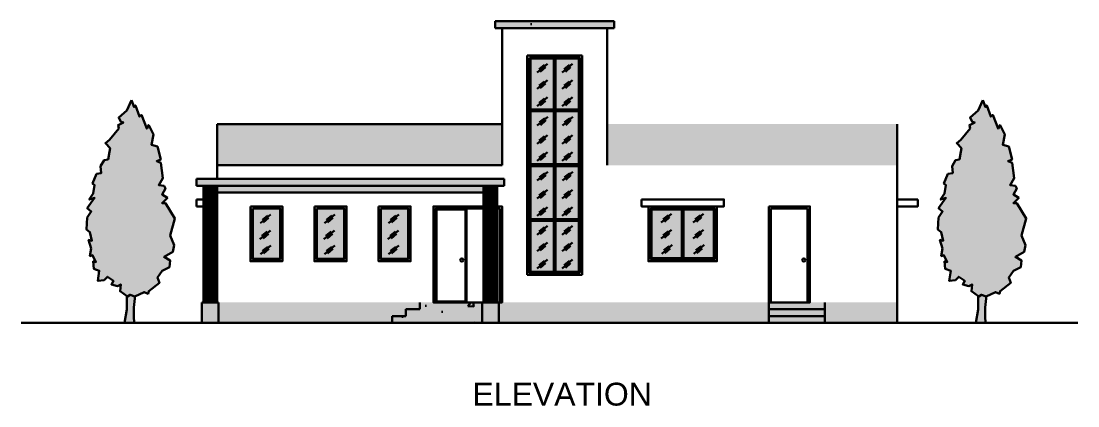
# Model space of a CAD drawing. Header units: metres. Extents: x 47.9 to 87.8, y 16.7 to 41.5.
# Drawn here: x 47.89 to 71, y 33.13 to 41.54 of the extents above; entities that cross this region are included whole.
import ezdxf

# ---------------------------------------------------------------- set-up
doc = ezdxf.new("R2010")
doc.units = ezdxf.units.M
doc.layers.add('DIMENSION', color=8, linetype='Continuous')
doc.layers.add('WALL', color=7, linetype='Continuous', lineweight=30)
doc.styles.get("Standard").update_dxf_attribs({"font": 'arial.ttf'})

# ---------------------------------------------------------------- blocks, each defined once
blk = doc.blocks.new('Tree - type 2 deciduous elevation')
blk.add_lwpolyline([(-2.754, 191.699), (-6.78, 182.851), (-13.682, 176.953), (-11.956, 173.266), (-9.656, 172.529), (-14.257, 170.317), (-13.682, 167.368), (-21.733, 157.783), (-25.184, 154.834), (-21.158, 150.41), (-21.733, 147.461), (-22.884, 140.825), (-26.334, 140.087), (-29.21, 134.926), (-28.635, 129.028), (-32.661, 128.291), (-36.111, 120.18), (-34.386, 118.706), (-35.536, 111.333), (-38.987, 106.171), (-34.386, 107.646), (-40.712, 98.798), (-37.261, 95.849), (-40.712, 90.688), (-41.287, 80.366), (-38.412, 78.154), (-36.686, 70.781), (-39.562, 71.518), (-37.261, 64.145), (-38.412, 57.509), (-36.111, 58.247), (-33.236, 52.348), (-35.536, 53.086), (-34.961, 46.45), (-30.36, 44.975), (-31.51, 36.128), (-26.334, 36.865), (-23.459, 39.814), (-18.283, 36.128), (-20.008, 33.178), (-14.832, 31.704), (-11.956, 33.178), (-12.531, 27.28), (-6.205, 22.856), (-3.905, 24.331), (0.121, 22.856), (8.173, 26.543), (11.624, 25.068), (12.199, 27.28), (21.4, 34.653), (19.675, 39.077), (23.701, 44.975), (30.027, 47.924), (30.602, 53.823), (25.426, 56.772), (32.903, 61.196), (34.053, 67.094), (30.602, 75.205), (34.628, 89.951), (26.576, 103.222), (23.701, 103.222), (28.302, 107.646), (23.701, 110.595), (26.576, 115.756), (25.426, 117.968), (20.825, 118.706), (24.276, 124.604), (22.551, 137.876), (19.1, 139.35), (22.551, 140.825), (19.675, 151.884), (14.499, 153.359), (16.224, 162.207), (12.199, 170.317), (10.473, 167.368), (5.872, 179.165), (4.147, 177.69), (0.696, 187.275), (-0.454, 185.8)], close=True)
for points in [[(-6.813, 23.669), (-6.813, 11.669), (-8.627, 0)], [(0.387, 23.669), (-0.576, 13.271), (-0.576, 3.686), (0, 0)]]:
    blk.add_lwpolyline(points)

msp = doc.modelspace()

# ---------------------------------------------------------------- hatches: boundary and pattern name
at = {"layer": 'WALL'}
h = msp.add_hatch(dxfattribs=at)
h.set_pattern_fill('AR-CONC', color=8, scale=0.01)
h.set_pattern_definition([(50, (0, -1.9411), (1.821847, -0.15939), [0.1905, -2.0955]), (355, (0, -1.9411), (-0.352434, 1.91057), [0.1524, -1.676406]), (100.4514, (0.1518, -1.9544), (1.469412, 1.751178), [0.1619, -1.780902]), (46.1842, (0, -1.433), (2.71079, -0.42042), [0.28575, -3.14325]), (96.6356, (0.226, -1.4681), (2.37404, 2.47426), [0.24285, -2.67136]), (351.184, (0, -1.433), (2.37404, 2.47426), [0.2286, -2.5146]), (21, (0.254, -1.5601), (1.516144, -1.022652), [0.1905, -2.0955]), (326, (0.254, -1.5601), (0.61802, 1.84188), [0.1524, -1.6764]), (71.4514, (0.3803, -1.6453), (2.134164, 0.819228), [0.1619, -1.7809]), (37.5, (0, -1.9411), (0.030886, 0.8455504), [0, -1.65608, 0, -1.7018, 0, -1.68275]), (7.5, (0, -1.9411), (0.668197, 1.001806), [0, -0.97028, 0, -1.61798, 0, -0.64135]), (327.5, (-0.5664, -1.9411), (1.355906, -0.0572874), [0, -0.635, 0, -1.9812, 0, -2.6289]), (317.5, (-0.8204, -1.9411), (1.481292, 0.254265), [0, -0.8255, 0, -1.31572, 0, -1.8669])])
h.paths.add_polyline_path([(60.858, 41.541), (60.708, 41.541), (58.258, 41.541), (58.258, 41.391), (60.708, 41.391), (60.858, 41.391)])
at = {"layer": 'WALL', "true_color": 0x636466}
h = msp.add_hatch(color=251, dxfattribs=at)
h.dxf.hatch_style = 1
h.paths.add_polyline_path([(60.858, 41.541), (60.708, 41.541), (58.258, 41.541), (58.258, 41.391), (60.708, 41.391), (60.858, 41.391)])
at = {"layer": 'WALL'}
h = msp.add_hatch(color=9, dxfattribs=at)
h.dxf.hatch_style = 1
h.set_gradient(color1=(39, 118, 187), color2=(122, 175, 223), tint=1, name='CYLINDER')
h.paths.add_polyline_path([(59.578, 36.061), (60.088, 36.061), (60.088, 37.171), (59.578, 37.171)])
h.paths.add_polyline_path([(59.538, 37.171), (59.028, 37.171), (59.028, 36.061), (59.538, 36.061)])
h.paths.add_polyline_path([(59.578, 37.211), (60.088, 37.211), (60.088, 38.371), (59.578, 38.371)])
h.paths.add_polyline_path([(59.538, 38.371), (59.028, 38.371), (59.028, 37.211), (59.538, 37.211)])
h.paths.add_polyline_path([(59.578, 38.411), (60.088, 38.411), (60.088, 39.571), (59.578, 39.571)])
h.paths.add_polyline_path([(59.538, 38.411), (59.538, 39.571), (59.028, 39.571), (59.028, 38.411)])
h.paths.add_polyline_path([(59.578, 39.611), (60.088, 39.611), (60.088, 40.721), (59.578, 40.721)])
h.paths.add_polyline_path([(59.028, 39.611), (59.538, 39.611), (59.538, 40.721), (59.028, 40.721)])
at = {"layer": 'WALL', "true_color": 0x139b48}
h = msp.add_hatch(color=114, dxfattribs=at)
h.dxf.hatch_style = 1
h.paths.add_polyline_path([(69.868, 37.226), (69.663, 37.563), (69.59, 37.563), (69.707, 37.676), (69.59, 37.75), (69.663, 37.882), (69.634, 37.938), (69.517, 37.956), (69.605, 38.106), (69.561, 38.443), (69.473, 38.481), (69.561, 38.518), (69.488, 38.799), (69.357, 38.837), (69.4, 39.061), (69.298, 39.267), (69.254, 39.192), (69.137, 39.492), (69.094, 39.455), (69.006, 39.698), (68.977, 39.661), (68.918, 39.81), (68.816, 39.586), (68.641, 39.436), (68.685, 39.342), (68.743, 39.324), (68.626, 39.267), (68.641, 39.192), (68.436, 38.949), (68.349, 38.874), (68.451, 38.762), (68.436, 38.687), (68.407, 38.518), (68.319, 38.5), (68.246, 38.368), (68.261, 38.219), (68.159, 38.2), (68.071, 37.994), (68.115, 37.956), (68.086, 37.769), (67.998, 37.638), (68.115, 37.676), (67.954, 37.451), (68.042, 37.376), (67.954, 37.245), (67.94, 36.983), (68.013, 36.926), (68.056, 36.739), (67.983, 36.758), (68.042, 36.571), (68.013, 36.402), (68.071, 36.421), (68.144, 36.271), (68.086, 36.29), (68.1, 36.121), (68.217, 36.084), (68.188, 35.859), (68.319, 35.878), (68.392, 35.953), (68.524, 35.859), (68.48, 35.784), (68.611, 35.747), (68.685, 35.784), (68.67, 35.634), (68.831, 35.522), (68.889, 35.559), (68.991, 35.522), (69.196, 35.616), (69.283, 35.578), (69.298, 35.634), (69.532, 35.822), (69.488, 35.934), (69.59, 36.084), (69.751, 36.159), (69.766, 36.308), (69.634, 36.383), (69.824, 36.496), (69.853, 36.646), (69.766, 36.852)])
h.paths.add_polyline_path([(49.444, 36.739), (49.37, 36.758), (49.429, 36.571), (49.4, 36.402), (49.458, 36.421), (49.531, 36.271), (49.473, 36.29), (49.487, 36.121), (49.604, 36.084), (49.575, 35.859), (49.706, 35.878), (49.779, 35.953), (49.911, 35.859), (49.867, 35.784), (49.999, 35.747), (50.072, 35.784), (50.057, 35.634), (50.218, 35.522), (50.276, 35.559), (50.378, 35.522), (50.583, 35.616), (50.671, 35.578), (50.685, 35.634), (50.919, 35.822), (50.875, 35.934), (50.977, 36.084), (51.138, 36.159), (51.153, 36.308), (51.021, 36.383), (51.211, 36.496), (51.24, 36.646), (51.153, 36.852), (51.255, 37.226), (51.05, 37.563), (50.977, 37.563), (51.094, 37.676), (50.977, 37.75), (51.05, 37.882), (51.021, 37.938), (50.904, 37.956), (50.992, 38.106), (50.948, 38.443), (50.86, 38.481), (50.948, 38.518), (50.875, 38.799), (50.744, 38.837), (50.787, 39.061), (50.685, 39.267), (50.641, 39.192), (50.524, 39.492), (50.481, 39.455), (50.393, 39.698), (50.364, 39.661), (50.305, 39.81), (50.203, 39.586), (50.028, 39.436), (50.072, 39.342), (50.13, 39.324), (50.013, 39.267), (50.028, 39.192), (49.823, 38.949), (49.736, 38.874), (49.838, 38.762), (49.823, 38.687), (49.794, 38.518), (49.706, 38.5), (49.633, 38.368), (49.648, 38.219), (49.546, 38.2), (49.458, 37.994), (49.502, 37.956), (49.473, 37.769), (49.385, 37.638), (49.502, 37.676), (49.341, 37.451), (49.429, 37.376), (49.341, 37.245), (49.327, 36.983), (49.4, 36.926)])
at = {"layer": 'WALL', "true_color": 0xf26722}
h = msp.add_hatch(color=30, dxfattribs=at)
h.dxf.hatch_style = 1
h.paths.add_polyline_path([(58.408, 39.291), (52.178, 39.291), (52.178, 38.391), (58.408, 38.391)])
h.paths.add_polyline_path([(67.048, 39.291), (60.708, 39.291), (60.708, 38.391), (67.048, 38.391)])
at = {"layer": 'WALL'}
h = msp.add_hatch(color=8, dxfattribs=at)
h.dxf.hatch_style = 1
h.paths.add_polyline_path([(58.454, 38.091), (51.728, 38.091), (51.728, 37.941), (58.454, 37.941)])
h.paths.add_polyline_path([(58.004, 37.941), (52.178, 37.941), (52.178, 37.791), (58.004, 37.791)])
h.paths.add_polyline_path([(52.211, 35.391), (51.879, 35.391), (51.844, 35.391), (51.844, 34.941), (52.211, 34.941)])
h.paths.add_polyline_path([(58.337, 35.391), (57.971, 35.391), (57.971, 34.941), (58.337, 34.941)])
h = msp.add_hatch(color=9, dxfattribs=at)
h.dxf.hatch_style = 1
h.set_gradient(color1=(39, 118, 187), color2=(122, 175, 223), tint=1, name='CYLINDER')
h.paths.add_polyline_path([(53.558, 37.441), (52.958, 37.441), (52.958, 36.341), (53.558, 36.341)])
h = msp.add_hatch(color=9, dxfattribs=at)
h.dxf.hatch_style = 1
h.set_gradient(color1=(39, 118, 187), color2=(122, 175, 223), tint=1, name='CYLINDER')
h.paths.add_polyline_path([(54.958, 37.441), (54.358, 37.441), (54.358, 36.341), (54.958, 36.341)])
h = msp.add_hatch(color=9, dxfattribs=at)
h.dxf.hatch_style = 1
h.set_gradient(color1=(39, 118, 187), color2=(122, 175, 223), tint=1, name='CYLINDER')
h.paths.add_polyline_path([(56.358, 37.441), (55.758, 37.441), (55.758, 36.341), (56.358, 36.341)])
h = msp.add_hatch(color=9, dxfattribs=at)
h.dxf.hatch_style = 1
h.set_gradient(color1=(39, 118, 187), color2=(122, 175, 223), tint=1, name='CYLINDER')
h.paths.add_polyline_path([(62.338, 37.421), (61.678, 37.421), (61.678, 36.361), (62.338, 36.361)])
h = msp.add_hatch(color=9, dxfattribs=at)
h.dxf.hatch_style = 1
h.set_gradient(color1=(39, 118, 187), color2=(122, 175, 223), tint=1, name='CYLINDER')
h.paths.add_polyline_path([(63.038, 37.421), (62.378, 37.421), (62.378, 36.361), (63.038, 36.361)])
h = msp.add_hatch(color=22, dxfattribs=at)
h.dxf.hatch_style = 1
h.paths.add_polyline_path([(50.156, 34.941), (50.375, 34.941), (50.361, 35.035), (50.361, 35.278), (50.383, 35.52), (50.276, 35.559), (50.202, 35.512), (50.202, 35.238)])
h.paths.add_polyline_path([(68.769, 34.941), (68.988, 34.941), (68.974, 35.035), (68.974, 35.278), (68.996, 35.52), (68.889, 35.559), (68.815, 35.512), (68.815, 35.238)])
at = {"layer": 'WALL', "true_color": 0x939598}
h = msp.add_hatch(color=252, dxfattribs=at)
h.dxf.hatch_style = 1
h.paths.add_polyline_path([(64.238, 35.391), (58.337, 35.391), (58.337, 34.941), (64.238, 34.941)])
h.paths.add_polyline_path([(67.048, 35.391), (65.468, 35.391), (65.468, 34.941), (67.048, 34.941)])
h.paths.add_polyline_path([(56.308, 35.241), (56.608, 35.241), (56.608, 35.391), (52.211, 35.391), (52.211, 34.941), (56.008, 34.941), (56.008, 35.091), (56.308, 35.091)])
at = {"layer": 'WALL', "true_color": 0x636466}
h = msp.add_hatch(dxfattribs=at)
h.set_pattern_fill('GRAVEL', color=251, scale=0.01)
h.set_pattern_definition([(228.012788, (0.18288, -1.687112), (-2.032, -2.286), [0.03417214, -3.3830484]), (184.969741, (0.16002, -1.712512), (3.0479999988, 0.2540000145), [0.0586405, -5.8054049]), (132.510447, (0.1016, -1.717592), (2.540000001, -2.793999999), [0.04134815, -4.0934723]), (267.273689, (0.00254, -1.781092), (0.2540000005, 5.08), [0.05340045, -5.28664374]), (292.833654, (0, -1.834432), (-1.2700000001, 3.048), [0.0523634, -5.1839808]), (357.273689, (0.02032, -1.882692), (-5.08, 0.2540000005), [0.05340045, -5.28664374]), (37.69424, (0.07366, -1.885232), (-3.3019999999, -2.5400000002), [0.0706194, -6.9913115]), (72.255328, (0.12954, -1.842052), (1.7780000005, 5.5879999998), [0.06667195, -6.60052566]), (121.429566, (0.14986, -1.778552), (-2.0320000003, 3.3019999998), [0.0535813, -5.3045546]), (175.236358, (0.12192, -1.732832), (2.794, -0.2540000004), [0.0611713, -2.9973937]), (222.397438, (0.06096, -1.727752), (-3.0479999999, -2.7940000001), [0.0791078, -7.83167725]), (138.814075, (0.254, -1.783632), (-1.778, 1.524), [0.02700045, -2.6730566]), (171.469234, (0.23368, -1.765852), (3.302, -0.5079999994), [0.0513682, -5.0854639]), (225, (0.18288, -1.75823), (-4e-17, -0.254), [0.0359209, -0.3232893]), (203.19859, (0.1651, -1.727752), (1.27, 0.508), [0.0193441, -1.9150622]), (291.80141, (0.14732, -1.73537), (-0.254, 0.762), [0.0273566, -1.3404753]), (30.963757, (0.15748, -1.760772), (0.762, 0.508), [0.044432, -1.4366298]), (161.56505, (0.19558, -1.73791), (0.508, -0.254), [0.0321287, -0.7710898]), (16.38954, (0, -1.735372), (2.54, 0.762), [0.0450088, -4.4558827]), (70.346176, (0.04318, -1.722672), (-1.016, -2.794), [0.0377599, -3.7382216]), (293.19859, (0.19558, -1.687112), (-0.508, 1.27), [0.038688, -1.8957184]), (343.61046, (0.21082, -1.722672), (-2.54, 0.7619999998), [0.0450088, -4.4558827]), (339.443955, (0, -1.892852), (-1.27, 0.508), [0.0434035, -2.1267734]), (294.77514, (0.04064, -1.908092), (-1.2700000015, 2.7939999993), [0.0363672, -3.6003593]), (66.80141, (0.19812, -1.941112), (0.508, 1.27), [0.038688, -1.89571836]), (17.354025, (0.21336, -1.905552), (-3.302, -1.0160000002), [0.0425783, -4.2152376]), (69.443955, (0.07366, -1.941112), (-0.508, -1.27), [0.0217018, -2.1484752]), (101.30993, (0.18288, -1.94111), (-0.254, 1.016), [0.0129515, -1.2821995]), (165.96376, (0.18034, -1.92841), (0.762, -0.254), [0.0523634, -0.9949055]), (186.009006, (0.12954, -1.915712), (2.54, 0.2540000001), [0.0485267, -4.8041365]), (303.69007, (0.15748, -1.78363), (-0.254, 0.508), [0.0366324, -0.8791776]), (353.157227, (0.1778, -1.814112), (4.318, -0.5079999998), [0.0639557, -6.3316009]), (60.945396, (0.2413, -1.821732), (-1.016, -1.778), [0.0261508, -2.5889392]), (90, (0.254, -1.79887), (-0.254, 0.254), [0.01524, -0.23876]), (120.256437, (0.12446, -1.908092), (1.016, -1.778), [0.0352867, -3.4933941]), (48.012787, (0.10668, -1.877612), (2.032, 2.286), [0.0683443, -3.3488762]), (0, (0.1524, -1.8268), (0.254, 0.254), [0.06604, -0.18796]), (325.304846, (0.21844, -1.826812), (2.540000001, -1.7779999986), [0.04016096, -3.9759317]), (254.054604, (0.25146, -1.849672), (-0.254, -1.016), [0.0369829, -1.812165]), (207.645975, (0.2413, -1.885232), (-4.8260000002, -2.5399999997), [0.0602145, -5.96124644]), (175.426079, (0.18796, -1.913172), (-3.302, 0.254), [0.06370295, -6.30658465])])
h.paths.add_polyline_path([(64.238, 35.391), (58.337, 35.391), (58.337, 34.941), (64.238, 34.941)])
h.paths.add_polyline_path([(56.308, 35.241), (56.608, 35.241), (56.608, 35.391), (52.211, 35.391), (52.211, 34.941), (56.008, 34.941), (56.008, 35.091), (56.308, 35.091)])
h.paths.add_polyline_path([(67.048, 35.391), (65.468, 35.391), (65.468, 34.941), (67.048, 34.941)])
at = {"layer": 'WALL', "true_color": 0x939598}
h = msp.add_hatch(color=252, dxfattribs=at)
h.dxf.hatch_style = 1
h.paths.add_polyline_path([(57.971, 35.391), (56.908, 35.391), (56.608, 35.391), (56.608, 35.241), (56.308, 35.241), (56.308, 35.091), (56.008, 35.091), (56.008, 34.941), (57.971, 34.941)])
at = {"layer": 'WALL', "true_color": 0x636466}
h = msp.add_hatch(dxfattribs=at)
h.set_pattern_fill('AR-CONC', color=251, scale=0.009)
h.set_pattern_definition([(50, (0, -1.9411), (1.639662, -0.143452), [0.17145, -1.88595]), (355, (0, -1.9411), (-0.31719, 1.71951), [0.13716, -1.508765]), (100.4514, (0.1366, -1.953), (1.32247, 1.57606), [0.14571, -1.602812]), (46.1842, (0, -1.484), (2.43971, -0.37838), [0.257175, -2.828925]), (96.6356, (0.2033, -1.5154), (2.13664, 2.226835), [0.218565, -2.40422]), (351.184, (0, -1.484), (2.13664, 2.226835), [0.20574, -2.26314]), (21, (0.2286, -1.5982), (1.36453, -0.920387), [0.17145, -1.88595]), (326, (0.2286, -1.5982), (0.55622, 1.65769), [0.13716, -1.50876]), (71.4514, (0.3423, -1.6749), (1.920748, 0.737305), [0.14571, -1.60281]), (37.5, (0, -1.9411), (0.0277974, 0.7609953), [0, -1.490472, 0, -1.53162, 0, -1.514475]), (7.5, (0, -1.9411), (0.601377, 0.901625), [0, -0.873252, 0, -1.456182, 0, -0.577215]), (327.5, (-0.5098, -1.9411), (1.2203154, -0.0515587), [0, -0.5715, 0, -1.78308, 0, -2.36601]), (317.5, (-0.7384, -1.9411), (1.333163, 0.228838), [0, -0.74295, 0, -1.184148, 0, -1.68021])])
h.paths.add_polyline_path([(57.971, 35.391), (56.908, 35.391), (56.608, 35.391), (56.608, 35.241), (56.308, 35.241), (56.308, 35.091), (56.008, 35.091), (56.008, 34.941), (57.971, 34.941)])
h = msp.add_hatch(color=251, dxfattribs=at)
h.dxf.hatch_style = 1
h.paths.add_polyline_path([(65.468, 35.391), (64.238, 35.391), (64.238, 35.241), (65.468, 35.241)])
h.paths.add_polyline_path([(65.468, 35.241), (64.238, 35.241), (64.238, 35.091), (65.468, 35.091)])
h.paths.add_polyline_path([(65.468, 35.091), (64.238, 35.091), (64.238, 34.941), (65.468, 34.941)])
h.paths.add_polyline_path([(57.971, 35.391), (56.908, 35.391), (56.608, 35.391), (56.608, 35.241), (56.308, 35.241), (56.308, 35.091), (56.008, 35.091), (56.008, 34.941), (57.971, 34.941)])

# ---------------------------------------------------------------- linework, layer by layer
at = {"layer": 'DIMENSION', "color": 9}
for p, q in [((53.125, 37.125), (53.354, 37.316)), ((53.17, 37.199), (53.287, 37.288)), ((53.195, 37.139), (53.31, 37.241))]:
    msp.add_line(p, q, dxfattribs=at)
at = {"layer": 'WALL'}
for p, q in [((58.258, 41.541), (60.858, 41.541)), ((60.708, 41.391), (60.858, 41.391)), ((58.958, 40.791), (60.158, 40.791)), ((59.008, 40.741), (60.108, 40.741)), ((59.008, 39.591), (60.108, 39.591)), ((52.178, 39.291), (58.408, 39.291)), ((52.178, 38.391), (58.408, 38.391)), ((59.008, 38.391), (60.108, 38.391)), ((59.008, 37.191), (60.108, 37.191)), ((58.958, 35.991), (60.158, 35.991)), ((59.008, 36.041), (60.108, 36.041)), ((56.308, 35.241), (56.608, 35.241)), ((64.238, 35.241), (65.468, 35.241)), ((47.894, 34.941), (70.998, 34.941)), ((56.008, 35.091), (56.308, 35.091)), ((64.238, 35.091), (65.468, 35.091))]:
    msp.add_line(p, q, dxfattribs=at)
at = {"layer": 'WALL', "color": 9}
for p, q in [((58.258, 41.541), (58.258, 41.391)), ((58.408, 41.391), (58.408, 38.391)), ((60.708, 41.391), (60.708, 38.391)), ((60.858, 41.541), (60.858, 41.391)), ((58.958, 40.791), (58.958, 35.991)), ((59.008, 40.741), (59.008, 36.041)), ((59.558, 40.741), (59.558, 36.041)), ((60.108, 40.741), (60.108, 36.041)), ((60.158, 40.791), (60.158, 35.991)), ((59.173, 40.42), (59.402, 40.611)), ((59.218, 40.493), (59.335, 40.583)), ((59.244, 40.433), (59.358, 40.536)), ((59.723, 40.42), (59.952, 40.611)), ((59.768, 40.493), (59.885, 40.583)), ((59.794, 40.433), (59.908, 40.536)), ((59.173, 40.059), (59.402, 40.25)), ((59.218, 40.132), (59.335, 40.222)), ((59.723, 40.059), (59.952, 40.25)), ((59.768, 40.132), (59.885, 40.222)), ((59.244, 40.072), (59.358, 40.175)), ((59.794, 40.072), (59.908, 40.175)), ((59.173, 39.685), (59.402, 39.876)), ((59.218, 39.758), (59.335, 39.848)), ((59.244, 39.698), (59.358, 39.801)), ((59.723, 39.685), (59.952, 39.876)), ((59.768, 39.758), (59.885, 39.848)), ((59.794, 39.698), (59.908, 39.801)), ((52.178, 39.291), (52.178, 38.091)), ((59.18, 39.256), (59.409, 39.447)), ((59.225, 39.329), (59.342, 39.419)), ((59.25, 39.269), (59.365, 39.372)), ((59.73, 39.256), (59.959, 39.447)), ((59.775, 39.329), (59.892, 39.419)), ((59.8, 39.269), (59.915, 39.372)), ((67.048, 39.291), (67.048, 34.941)), ((59.173, 38.859), (59.402, 39.05)), ((59.723, 38.859), (59.952, 39.05)), ((59.218, 38.932), (59.335, 39.022)), ((59.244, 38.872), (59.358, 38.975)), ((59.768, 38.932), (59.885, 39.022)), ((59.794, 38.872), (59.908, 38.975)), ((59.173, 38.485), (59.402, 38.676)), ((59.218, 38.558), (59.335, 38.648)), ((59.244, 38.498), (59.358, 38.601)), ((59.723, 38.485), (59.952, 38.676)), ((59.768, 38.558), (59.885, 38.648)), ((59.794, 38.498), (59.908, 38.601)), ((59.18, 38.056), (59.409, 38.247)), ((59.225, 38.129), (59.342, 38.219)), ((59.25, 38.069), (59.365, 38.172)), ((59.73, 38.056), (59.959, 38.247)), ((59.775, 38.129), (59.892, 38.219)), ((59.8, 38.069), (59.915, 38.172)), ((51.879, 37.941), (51.879, 35.391)), ((51.898, 37.941), (51.898, 35.391)), ((51.918, 37.941), (51.918, 35.391)), ((51.938, 37.941), (51.938, 35.391)), ((51.938, 37.941), (51.938, 35.391)), ((51.958, 37.941), (51.958, 35.391)), ((51.978, 37.941), (51.978, 35.391)), ((51.998, 37.941), (51.998, 35.391)), ((52.018, 37.941), (52.018, 35.391)), ((52.038, 37.941), (52.038, 35.391)), ((52.058, 37.941), (52.058, 35.391)), ((52.078, 37.941), (52.078, 35.391)), ((52.098, 37.941), (52.098, 35.391)), ((52.118, 37.941), (52.118, 35.391)), ((52.138, 37.941), (52.138, 35.391)), ((52.158, 37.941), (52.158, 35.391)), ((52.178, 37.941), (52.178, 35.391)), ((58.004, 37.941), (58.004, 35.391)), ((58.024, 37.941), (58.024, 35.391)), ((58.044, 37.941), (58.044, 35.391)), ((58.064, 37.941), (58.064, 35.391)), ((58.084, 37.941), (58.084, 35.391)), ((58.104, 37.941), (58.104, 35.391)), ((58.124, 37.941), (58.124, 35.391)), ((58.144, 37.941), (58.144, 35.391)), ((58.164, 37.941), (58.164, 35.391)), ((58.184, 37.941), (58.184, 35.391)), ((58.204, 37.941), (58.204, 35.391)), ((58.224, 37.941), (58.224, 35.391)), ((58.244, 37.941), (58.244, 35.391)), ((58.264, 37.941), (58.264, 35.391)), ((58.284, 37.941), (58.284, 35.391)), ((58.303, 37.941), (58.303, 35.391)), ((58.454, 38.091), (58.454, 37.941)), ((59.173, 37.659), (59.402, 37.85)), ((59.218, 37.732), (59.335, 37.822)), ((59.244, 37.672), (59.358, 37.775)), ((59.723, 37.659), (59.952, 37.85)), ((59.768, 37.732), (59.885, 37.822)), ((59.794, 37.672), (59.908, 37.775)), ((51.728, 37.641), (51.879, 37.641)), ((51.728, 37.491), (51.879, 37.491)), ((52.908, 37.491), (53.608, 37.491)), ((54.308, 37.491), (55.008, 37.491)), ((54.308, 37.491), (55.008, 37.491)), ((55.708, 37.491), (56.408, 37.491)), ((55.708, 37.491), (56.408, 37.491)), ((56.908, 37.491), (58.004, 37.491)), ((56.908, 35.391), (56.908, 37.491)), ((57.63, 37.441), (57.63, 35.391)), ((58.303, 37.491), (58.408, 37.491)), ((58.408, 35.391), (58.408, 37.491)), ((58.408, 37.491), (58.408, 35.391)), ((59.173, 37.285), (59.402, 37.476)), ((59.218, 37.358), (59.335, 37.448)), ((59.723, 37.285), (59.952, 37.476)), ((59.768, 37.358), (59.885, 37.448)), ((61.458, 37.641), (63.258, 37.641)), ((61.458, 37.491), (63.258, 37.491)), ((62.358, 37.441), (62.358, 36.341)), ((64.238, 37.491), (65.138, 37.491)), ((64.238, 37.491), (64.238, 35.391)), ((64.238, 37.491), (64.238, 34.941)), ((67.048, 37.641), (67.498, 37.641)), ((67.048, 37.491), (67.498, 37.491)), ((67.498, 37.491), (67.498, 37.641)), ((54.525, 37.125), (54.754, 37.316)), ((54.57, 37.199), (54.687, 37.288)), ((54.595, 37.139), (54.71, 37.241)), ((55.925, 37.125), (56.154, 37.316)), ((55.97, 37.199), (56.087, 37.288)), ((55.995, 37.139), (56.11, 37.241)), ((59.244, 37.298), (59.358, 37.401)), ((59.794, 37.298), (59.908, 37.401)), ((61.887, 37.135), (62.116, 37.326)), ((61.932, 37.209), (62.049, 37.298)), ((61.957, 37.149), (62.072, 37.252)), ((62.587, 37.135), (62.816, 37.326)), ((62.632, 37.209), (62.749, 37.298)), ((62.657, 37.149), (62.772, 37.252)), ((53.114, 36.775), (53.343, 36.966)), ((54.514, 36.775), (54.743, 36.966)), ((55.914, 36.775), (56.143, 36.966)), ((59.173, 36.87), (59.402, 37.061)), ((59.218, 36.943), (59.335, 37.033)), ((59.244, 36.883), (59.358, 36.986)), ((59.723, 36.87), (59.952, 37.061)), ((59.768, 36.943), (59.885, 37.033)), ((59.794, 36.883), (59.908, 36.986)), ((61.887, 36.788), (62.116, 36.979)), ((62.587, 36.788), (62.816, 36.979)), ((53.159, 36.848), (53.276, 36.938)), ((53.184, 36.788), (53.299, 36.891)), ((54.559, 36.848), (54.676, 36.938)), ((54.584, 36.788), (54.699, 36.891)), ((55.959, 36.848), (56.076, 36.938)), ((55.984, 36.788), (56.099, 36.891)), ((61.932, 36.862), (62.049, 36.951)), ((61.957, 36.802), (62.072, 36.905)), ((62.632, 36.862), (62.749, 36.951)), ((62.657, 36.802), (62.772, 36.905)), ((53.125, 36.442), (53.354, 36.633)), ((53.17, 36.516), (53.287, 36.605)), ((53.195, 36.456), (53.31, 36.558)), ((54.525, 36.442), (54.754, 36.633)), ((54.57, 36.516), (54.687, 36.605)), ((54.595, 36.456), (54.71, 36.558)), ((55.925, 36.442), (56.154, 36.633)), ((55.97, 36.516), (56.087, 36.605)), ((55.995, 36.456), (56.11, 36.558)), ((59.173, 36.509), (59.402, 36.7)), ((59.218, 36.582), (59.335, 36.672)), ((59.244, 36.522), (59.358, 36.625)), ((59.723, 36.509), (59.952, 36.7)), ((59.768, 36.582), (59.885, 36.672)), ((59.794, 36.522), (59.908, 36.625)), ((61.9, 36.455), (62.129, 36.646)), ((61.945, 36.529), (62.062, 36.618)), ((61.97, 36.469), (62.085, 36.572)), ((62.6, 36.455), (62.829, 36.646)), ((62.645, 36.529), (62.762, 36.618)), ((62.67, 36.469), (62.785, 36.572)), ((52.908, 36.291), (53.608, 36.291)), ((54.308, 36.291), (55.008, 36.291)), ((54.308, 36.291), (55.008, 36.291)), ((55.708, 36.291), (56.408, 36.291)), ((55.708, 36.291), (56.408, 36.291)), ((59.173, 36.135), (59.402, 36.326)), ((59.218, 36.208), (59.335, 36.298)), ((59.723, 36.135), (59.952, 36.326)), ((59.768, 36.208), (59.885, 36.298)), ((61.608, 36.291), (63.108, 36.291)), ((59.244, 36.148), (59.358, 36.251)), ((59.794, 36.148), (59.908, 36.251)), ((51.879, 35.391), (51.844, 35.391)), ((51.844, 35.391), (51.844, 34.941)), ((51.879, 35.391), (52.211, 35.391)), ((52.211, 35.391), (52.211, 34.941)), ((56.608, 35.241), (56.608, 35.391)), ((58.303, 35.391), (57.971, 35.391)), ((57.971, 35.391), (57.971, 34.941)), ((58.337, 35.391), (58.337, 34.941)), ((65.468, 35.391), (65.468, 34.941)), ((56.308, 35.091), (56.308, 35.241)), ((51.879, 34.941), (51.879, 34.938)), ((56.008, 34.941), (56.008, 35.091))]:
    msp.add_line(p, q, dxfattribs=at)
at = {"layer": 'WALL', "color": 7}
for p, q in [((58.258, 41.391), (60.708, 41.391)), ((51.728, 38.091), (58.454, 38.091)), ((51.728, 37.941), (51.728, 38.091)), ((58.454, 38.091), (51.728, 38.091)), ((51.728, 37.941), (58.454, 37.941)), ((58.454, 37.941), (51.728, 37.941)), ((58.454, 37.941), (58.454, 38.091)), ((52.178, 37.791), (58.004, 37.791)), ((51.728, 37.641), (51.879, 37.641)), ((51.728, 37.491), (51.728, 37.641)), ((51.879, 37.491), (51.728, 37.491)), ((56.958, 35.391), (56.958, 37.441)), ((56.958, 37.441), (58.004, 37.441)), ((58.303, 37.441), (58.358, 37.441)), ((58.358, 37.441), (58.358, 35.391)), ((64.288, 37.441), (65.088, 37.441)), ((64.288, 35.391), (64.288, 37.441)), ((65.088, 37.441), (65.088, 35.391))]:
    msp.add_line(p, q, dxfattribs=at)
at = {"layer": 'WALL', "color": 8}
for p, q in [((51.728, 37.491), (51.728, 37.641)), ((52.908, 36.291), (52.908, 37.491)), ((53.608, 36.291), (53.608, 37.491)), ((54.308, 36.291), (54.308, 37.491)), ((54.308, 36.291), (54.308, 37.491)), ((55.008, 36.291), (55.008, 37.491)), ((55.008, 36.291), (55.008, 37.491)), ((55.708, 36.291), (55.708, 37.491)), ((55.708, 36.291), (55.708, 37.491)), ((56.408, 36.291), (56.408, 37.491)), ((56.408, 36.291), (56.408, 37.491)), ((56.908, 35.391), (56.908, 37.491)), ((58.408, 35.391), (58.408, 37.491)), ((61.458, 37.491), (61.458, 37.641)), ((61.608, 36.291), (61.608, 37.491)), ((63.108, 36.291), (63.108, 37.491)), ((63.258, 37.491), (63.258, 37.641)), ((65.138, 35.391), (65.138, 37.491))]:
    msp.add_line(p, q, dxfattribs=at)
at = {"layer": 'WALL', "color": 9}
for points in [[(59.008, 40.741), (59.558, 40.741), (59.558, 39.591), (59.008, 39.591)], [(59.028, 40.721), (59.538, 40.721), (59.538, 39.611), (59.028, 39.611)], [(59.558, 40.741), (60.108, 40.741), (60.108, 39.591), (59.558, 39.591)], [(59.578, 40.721), (60.088, 40.721), (60.088, 39.611), (59.578, 39.611)], [(59.008, 39.591), (59.558, 39.591), (59.558, 38.391), (59.008, 38.391)], [(59.028, 39.571), (59.538, 39.571), (59.538, 38.411), (59.028, 38.411)], [(59.558, 39.591), (60.108, 39.591), (60.108, 38.391), (59.558, 38.391)], [(59.578, 39.571), (60.088, 39.571), (60.088, 38.411), (59.578, 38.411)], [(59.008, 38.391), (59.558, 38.391), (59.558, 37.191), (59.008, 37.191)], [(59.028, 38.371), (59.538, 38.371), (59.538, 37.211), (59.028, 37.211)], [(59.558, 38.391), (60.108, 38.391), (60.108, 37.191), (59.558, 37.191)], [(59.578, 38.371), (60.088, 38.371), (60.088, 37.211), (59.578, 37.211)], [(52.178, 37.941), (51.879, 37.941), (51.879, 37.941), (52.178, 37.941)], [(52.178, 37.941), (51.879, 37.941), (51.879, 37.941), (52.178, 37.941)], [(58.004, 37.941), (58.303, 37.941), (58.303, 37.941), (58.004, 37.941)], [(57.63, 37.441), (56.958, 37.441), (56.958, 35.391), (57.63, 35.391)], [(62.358, 37.441), (61.658, 37.441), (61.658, 36.341), (62.358, 36.341)], [(62.358, 37.441), (63.058, 37.441), (63.058, 36.341), (62.358, 36.341)], [(57.61, 37.421), (56.978, 37.421), (56.978, 35.411), (57.61, 35.411)], [(62.338, 37.421), (61.678, 37.421), (61.678, 36.361), (62.338, 36.361)], [(62.378, 37.421), (63.038, 37.421), (63.038, 36.361), (62.378, 36.361)], [(63.038, 37.421), (62.378, 37.421), (62.378, 36.361), (63.038, 36.361)], [(59.008, 37.191), (59.558, 37.191), (59.558, 36.041), (59.008, 36.041)], [(59.028, 37.171), (59.538, 37.171), (59.538, 36.061), (59.028, 36.061)], [(59.558, 37.191), (60.108, 37.191), (60.108, 36.041), (59.558, 36.041)], [(59.578, 37.171), (60.088, 37.171), (60.088, 36.061), (59.578, 36.061)]]:
    msp.add_lwpolyline(points, close=True, dxfattribs=at)
at = {"layer": 'WALL', "color": 8}
msp.add_lwpolyline([(52.178, 37.491), (52.178, 37.491), (52.178, 37.641), (52.178, 37.641)], close=True, dxfattribs=at)
at = {"layer": 'WALL', "color": 7}
for points in [[(52.908, 37.491), (53.608, 37.491), (53.608, 36.291), (52.908, 36.291)], [(52.958, 37.441), (53.558, 37.441), (53.558, 36.341), (52.958, 36.341)], [(54.308, 37.491), (55.008, 37.491), (55.008, 36.291), (54.308, 36.291)], [(54.308, 37.491), (55.008, 37.491), (55.008, 36.291), (54.308, 36.291)], [(54.358, 37.441), (54.958, 37.441), (54.958, 36.341), (54.358, 36.341)], [(54.358, 37.441), (54.958, 37.441), (54.958, 36.341), (54.358, 36.341)], [(55.708, 37.491), (56.408, 37.491), (56.408, 36.291), (55.708, 36.291)], [(55.708, 37.491), (56.408, 37.491), (56.408, 36.291), (55.708, 36.291)], [(55.758, 37.441), (56.358, 37.441), (56.358, 36.341), (55.758, 36.341)], [(55.758, 37.441), (56.358, 37.441), (56.358, 36.341), (55.758, 36.341)], [(61.458, 37.641), (63.258, 37.641), (63.258, 37.491), (61.458, 37.491)], [(61.608, 37.491), (63.108, 37.491), (63.108, 36.291), (61.608, 36.291)], [(61.658, 37.441), (63.058, 37.441), (63.058, 36.341), (61.658, 36.341)], [(64.238, 37.491), (65.138, 37.491), (65.138, 35.391), (64.238, 35.391)], [(67.498, 37.641), (67.048, 37.641), (67.048, 37.491), (67.498, 37.491)]]:
    msp.add_lwpolyline(points, close=True, dxfattribs=at)
msp.add_lwpolyline([(58.303, 37.491), (58.408, 37.491), (58.408, 35.391), (56.908, 35.391), (56.908, 37.491), (58.004, 37.491)], dxfattribs=at)
at = {"layer": 'WALL', "color": 9}
for centre in [(57.53, 36.317), (65.007, 36.317)]:
    msp.add_circle(centre, 0.0341, dxfattribs=at)

# ---------------------------------------------------------------- block references
at = {"layer": 'WALL', "color": 1, "xscale": 0.0254, "yscale": 0.0254, "zscale": 0.0254}
for p in [(50.375, 34.941), (68.988, 34.941)]:
    msp.add_blockref('Tree - type 2 deciduous elevation', p, dxfattribs=at)

# ---------------------------------------------------------------- texts
at = {"layer": 'DIMENSION', "insert": (57.763, 33.634), "char_height": 0.5, "attachment_point": 1}
msp.add_mtext_dynamic_manual_height_columns('ELEVATION', width=2.23634, gutter_width=12.5, heights=[0.31], dxfattribs=at)

doc.saveas('drawing.dxf')
